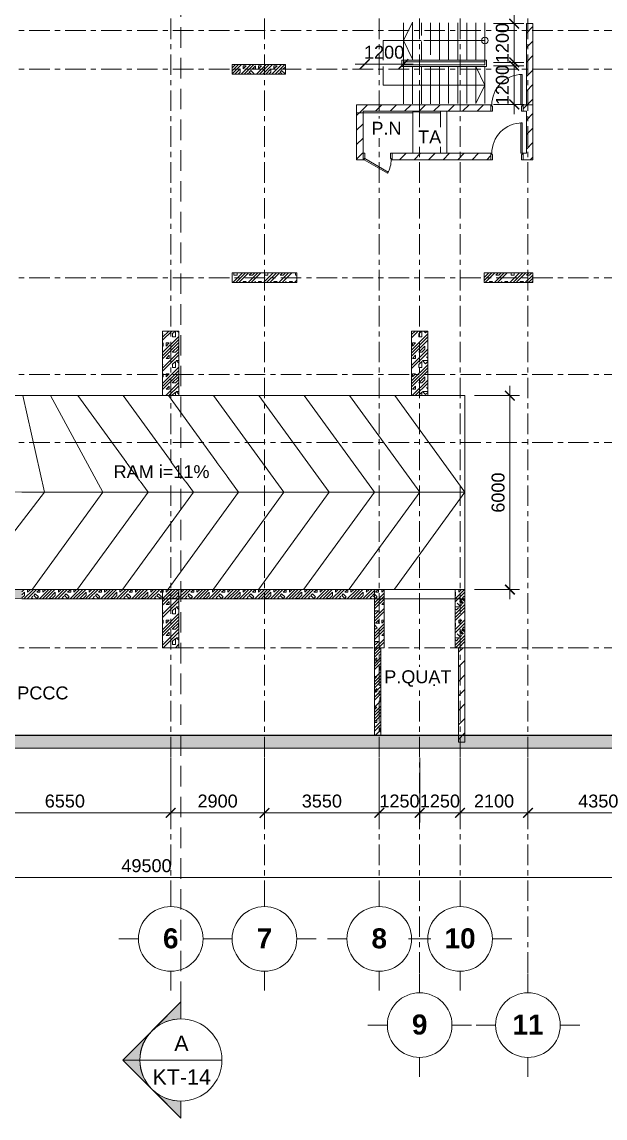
# Model space of a CAD drawing. Header units: millimetres. Extents: x -23040 to 110735, y -14554 to 50786.
# Drawn here: x 12398 to 30435, y -14554 to 19364 of the extents above; entities that cross this region are included whole.
import ezdxf

# ---------------------------------------------------------------- set-up
doc = ezdxf.new("R2010")
doc.units = ezdxf.units.MM
doc.linetypes.add('Grid Line', pattern=[22.225, 12.7, -3.175, 3.175, -3.175])
doc.linetypes.add('HIDDEN2', pattern=[4.7625, 3.175, -1.5875])
for name, color, linetype, lineweight in [('A-DETL-GENF', 31, 'Continuous', 5), ('A-DETL-THIN', 151, 'Continuous', 5), ('CHU', 181, 'Continuous', 5), ('CUA', 31, 'Continuous', 9), ('DIM', 1, 'Continuous', 5), ('G-ANNO-SYMB', 111, 'Continuous', 5), ('HATCH-TUONG', 152, 'Continuous', 9), ('KH', 6, 'Continuous', 5), ('KI-HIEU-1', 151, 'Continuous', 9), ('NET CAT', 3, 'Continuous', 5), ('NET-CAT', 3, 'Continuous', 9), ('NET-THAY', 2, 'Continuous', 15), ('TRUC', 225, 'Continuous', 5)]:
    doc.layers.add(name, color=color, linetype=linetype, lineweight=lineweight)
doc.styles.add('Arial', font='arial_1.ttf', dxfattribs={"height": 476.25})
doc.styles.add('Arial_14', font='arial_1.ttf', dxfattribs={"height": 400})
doc.styles.add('Arial_2', font='arial_1.ttf', dxfattribs={"height": 400})
doc.styles.add('Arial_B', font='arialbd_1.ttf', dxfattribs={"height": 619.047619})
doc.styles.add('TA1', font='arial_1.ttf')
doc.dimstyles.new('D_200_KTx2', dxfattribs={"dimtxt": 400, "dimasz": 300, "dimexe": 300, "dimexo": 300, "dimgap": 160, "dimtad": 1, "dimdec": 0, "dimzin": 9, "dimtxsty": 'TA1', "dimblk": 'ARCHTICK', "dimcen": 1, "dimdle": 300, "dimclrd": 256, "dimclre": 256, "dimclrt": 7, "dimadec": 0, "dimazin": 0, "dimtfac": 1, "dimtdec": 0, "dimtix": 1, "dimtmove": 1, "dimatfit": 3, "dimldrblk": 'ARCHTICK', "dimfxl": 0, "dimtolj": 1, "dimtzin": 0, "dimlwd": -1, "dimlwe": -1, "dimarcsym": 0})
pattern_1 = [(45, (95.25, 0), (-476.246, 476.246), []), (45, (190.5, 0), (-476.246, 476.246), []), (45, (0, 0), (-476.246, 476.246), []), (45, (476.25, 0), (-476.246, 476.246), []), (45, (571.5, 0), (-476.246, 476.246), []), (0, (381, 95.25), (0, 952.5), [95.25, -857.25]), (0, (476.25, 190.5), (0, 952.5), [95.25, -857.25]), (45, (381, 95.25), (0, 952.491), [134.683, -1212.342]), (45, (476.25, 95.25), (0, 952.491), [134.683, -1212.342]), (0, (381, 95.25), (0, 952.5), [95.25, -857.25]), (90, (-95.25, 95.25), (-952.5, 6e-14), [95.25, -857.25]), (90, (0, 95.25), (-952.5, 6e-14), [190.5, -762]), (45, (-95.25, 190.5), (0, 952.491), [134.683, -1212.342]), (90, (762, 381), (-952.5, 6e-14), [95.25, -857.25]), (0, (666.75, 381), (0, 952.5), [95.25, -857.25]), (45, (666.75, 381), (0, 952.491), [134.683, -1212.342]), (0, (857.25, 95.25), (0, 952.5), [95.25, -857.25]), (0, (857.25, 571.5), (0, 952.5), [95.25, -857.25]), (90, (1047.75, 666.75), (-952.5, 6e-14), [95.25, -857.25]), (45, (857.25, 571.5), (0, 952.491), [269.367, -1077.658]), (45, (952.5, 571.5), (0, 952.491), [134.683, -1212.342]), (45, (1143, 762), (0, 952.491), [134.683, -1212.342]), (0, (1143, 857.25), (0, 952.5), [95.25, -857.25]), (90, (1143, 762), (-952.5, 6e-14), [95.25, -857.25]), (0, (476.25, 762), (0, 952.5), [95.25, -857.25]), (0, (666.75, 857.25), (0, 952.5), [95.25, -857.25]), (90, (571.5, 762), (-952.5, 6e-14), [95.25, -857.25]), (90, (666.75, 762), (-952.5, 6e-14), [95.25, -857.25]), (45, (476.25, 762), (0, 952.491), [134.683, -1212.342]), (45, (666.75, 762), (0, 952.491), [134.683, -1212.342]), (135, (119, 214.8), (-952.491, 6e-14), [134.683, -1212.342]), (135, (238.1, 333.4), (-952.491, 6e-14), [134.683, -1212.342]), (135, (309.56, 404.8), (-952.491, 6e-14), [134.683, -1212.342]), (135, (333.4, 428.6), (-952.491, 6e-14), [134.683, -1212.342]), (135, (381, 476.25), (-952.491, 6e-14), [134.683, -1212.342]), (135, (404.8, 500.06), (-952.491, 6e-14), [134.683, -1212.342]), (135, (476.25, 571.5), (-952.491, 6e-14), [134.683, -1212.342]), (135, (523.9, 619.1), (-952.491, 6e-14), [134.683, -1212.342]), (45, (119, 214.8), (0, 952.491), [95.25, -1251.775]), (45, (238.1, 333.4), (0, 952.491), [67.361, -1279.665]), (45, (404.8, 500.06), (0, 952.491), [67.361, -1279.665]), (45, (309.56, 595.3), (0, 952.491), [67.361, -1279.665]), (45, (476.25, 571.5), (0, 952.491), [67.361, -1279.665]), (45, (381, 666.75), (0, 952.491), [67.361, -1279.665]), (0, (24.2, 309.5), (0, 952.5), [190.043, -762.457]), (0, (238.1, 523.9), (0, 952.5), [95.25, -857.25])]
pattern_2 = [(45, (0, 0), (-224.5064, 224.5064), [])]
pattern_3 = [(45, (95.25, 6e-13), (-476.246, 476.246), []), (45, (190.5, 6e-13), (-476.246, 476.246), []), (45, (1e-11, 6e-13), (-476.246, 476.246), []), (45, (476.25, 6e-13), (-476.246, 476.246), []), (45, (571.5, 6e-13), (-476.246, 476.246), []), (0, (381, 95.25), (0, 952.5), [95.25, -857.25]), (0, (476.25, 190.5), (0, 952.5), [95.25, -857.25]), (45, (381, 95.25), (0, 952.491), [134.684, -1212.342]), (45, (476.25, 95.25), (0, 952.491), [134.684, -1212.342]), (0, (381, 95.25), (0, 952.5), [95.25, -857.25]), (90, (-95.25, 95.25), (-952.5, 6e-14), [95.25, -857.25]), (90, (1e-11, 95.25), (-952.5, 6e-14), [190.5, -762]), (45, (-95.25, 190.5), (0, 952.491), [134.684, -1212.342]), (90, (762, 381), (-952.5, 6e-14), [95.25, -857.25]), (0, (666.75, 381), (0, 952.5), [95.25, -857.25]), (45, (666.75, 381), (0, 952.491), [134.683, -1212.342]), (0, (857.25, 95.25), (0, 952.5), [95.25, -857.25]), (0, (857.25, 571.5), (0, 952.5), [95.25, -857.25]), (90, (1047.75, 666.75), (-952.5, 6e-14), [95.25, -857.25]), (45, (857.25, 571.5), (0, 952.491), [269.367, -1077.66]), (45, (952.5, 571.5), (0, 952.491), [134.683, -1212.342]), (45, (1143, 762), (0, 952.491), [134.684, -1212.342]), (0, (1143, 857.25), (0, 952.5), [95.25, -857.25]), (90, (1143, 762), (-952.5, 6e-14), [95.25, -857.25]), (0, (476.25, 762), (0, 952.5), [95.25, -857.25]), (0, (666.75, 857.25), (0, 952.5), [95.25, -857.25]), (90, (571.5, 762), (-952.5, 6e-14), [95.25, -857.25]), (90, (666.75, 762), (-952.5, 6e-14), [95.25, -857.25]), (45, (476.25, 762), (0, 952.491), [134.684, -1212.342]), (45, (666.75, 762), (0, 952.491), [134.683, -1212.342]), (135, (119, 214.8), (-952.491, 6e-14), [134.684, -1212.342]), (135, (238.1, 333.4), (-952.491, 6e-14), [134.684, -1212.342]), (135, (309.56, 404.8), (-952.491, 6e-14), [134.684, -1212.342]), (135, (333.4, 428.6), (-952.491, 6e-14), [134.683, -1212.342]), (135, (381, 476.25), (-952.491, 6e-14), [134.683, -1212.342]), (135, (404.8, 500.06), (-952.491, 6e-14), [134.684, -1212.342]), (135, (476.25, 571.5), (-952.491, 6e-14), [134.683, -1212.342]), (135, (523.9, 619.1), (-952.491, 6e-14), [134.684, -1212.342]), (45, (119, 214.8), (0, 952.491), [95.25, -1251.776]), (45, (238.1, 333.4), (0, 952.491), [67.36, -1279.665]), (45, (404.8, 500.06), (0, 952.491), [67.36, -1279.665]), (45, (309.56, 595.3), (0, 952.491), [67.36, -1279.665]), (45, (476.25, 571.5), (0, 952.491), [67.36, -1279.665]), (45, (381, 666.75), (0, 952.491), [67.36, -1279.665]), (0, (24.2, 309.5), (0, 952.5), [190.043, -762.457]), (0, (238.1, 523.9), (0, 952.5), [95.25, -857.25])]

# ---------------------------------------------------------------- blocks, each defined once
blk = doc.blocks.new('THANG  BO 3 - THANG  BO 3-371141-MẶT BẰNG HẦM 2')
at = {"layer": 'A-DETL-GENF'}
for p, q in [((1511, 2526), (1231, 1956)), ((1231, 2502), (1231, 2)), ((1511, 2502), (1511, 1352)), ((1791, 2502), (1791, 2113)), ((1792, 2113), (1792, 2502)), ((1792, 2502), (1792, 2113)), ((2071, 2502), (2071, 1511)), ((2351, 2502), (2351, 1352)), ((2631, 2502), (2631, 1352)), ((2911, 2502), (2911, 1352)), ((3191, 2502), (3191, 1352)), ((3471, 2502), (3471, 1348)), ((3751, 2502), (3751, 1298)), ((1781, 1956), (607, 1956)), ((607, 1956), (607, 1352)), ((1231, 1956), (1511, 1380)), ((1791, 1928), (1791, 1352)), ((3751, 1956), (1867, 1956)), ((1867, 1956), (3751, 1956)), ((3751, 1956), (1867, 1956)), ((607, 1152), (607, 577)), ((1181, 1152), (1181, 1352)), ((1181, 1352), (3801, 1352)), ((3801, 1152), (1181, 1152)), ((1231, 1202), (1231, 1302)), ((1231, 1302), (3751, 1302)), ((3751, 1202), (1231, 1202)), ((1511, 1152), (1511, 2)), ((1791, 1152), (1791, 2)), ((2071, 1152), (2071, 2)), ((2351, 1152), (2351, 2)), ((2631, 1156), (2631, 5)), ((2911, 1156), (2911, 5)), ((3191, 1156), (3191, 5)), ((3471, 1156), (3471, 6)), ((3751, 577), (3471, 1152)), ((3751, 1302), (3751, 1202)), ((3751, 1156), (3751, 5)), ((3801, 1352), (3801, 1152)), ((607, 577), (3751, 577)), ((3471, 6), (3751, 577))]:
    blk.add_line(p, q, dxfattribs=at)
for centre in [(3751, 1956), (3752, 1956), (3752, 1956)]:
    blk.add_circle(centre, 100, dxfattribs=at)
blk = doc.blocks.new('_ArchTick')
at = {"color": 0, "const_width": 0.15}
blk.add_lwpolyline([(-0.5, -0.5), (0.5, 0.5)], dxfattribs=at)
blk = doc.blocks.new('*D39')
at = {"layer": 'Defpoints', "color": 0, "transparency": 16777216}
for p in [(26101, 7800), (27492, 7800), (26101, 1800)]:
    blk.add_point(p, dxfattribs=at)
at = {"layer": 'DIM', "transparency": 16777216}
for p, q in [((27492, 1500), (27492, 8100)), ((26401, 7800), (27792, 7800)), ((26401, 1800), (27792, 1800))]:
    blk.add_line(p, q, dxfattribs=at)
at = {"layer": 'DIM', "transparency": 16777216, "xscale": 300, "yscale": 300, "zscale": 300}
for p, rotation in [((27492, 7800), 90), ((27492, 1800), 270)]:
    blk.add_blockref('_ArchTick', p, dxfattribs=dict(at, rotation=rotation))
at = {"layer": 'DIM', "color": 7, "transparency": 16777216, "insert": (27128, 4800), "char_height": 400, "attachment_point": 5, "rotation": 90, "style": 'TA1'}
blk.add_mtext('\\A1;6000', dxfattribs=at)
blk = doc.blocks.new('*D40')
at = {"layer": 'Defpoints', "color": 0, "transparency": 16777216}
for p in [(26689, 18010), (27624, 18010), (26689, 16810)]:
    blk.add_point(p, dxfattribs=at)
at = {"layer": 'DIM', "transparency": 16777216}
for p, q in [((26989, 18010), (27924, 18010)), ((27624, 18010), (27624, 18310)), ((27624, 16810), (27624, 18010)), ((26989, 16810), (27924, 16810)), ((27624, 16810), (27624, 16510))]:
    blk.add_line(p, q, dxfattribs=at)
at = {"layer": 'DIM', "transparency": 16777216, "xscale": 300, "yscale": 300, "zscale": 300}
for p, rotation in [((27624, 18010), 270), ((27624, 16810), 90)]:
    blk.add_blockref('_ArchTick', p, dxfattribs=dict(at, rotation=rotation))
at = {"layer": 'DIM', "color": 7, "transparency": 16777216, "insert": (27260, 17410), "char_height": 400, "attachment_point": 5, "rotation": 90, "style": 'TA1'}
blk.add_mtext('\\A1;1200', dxfattribs=at)
blk = doc.blocks.new('*D41')
at = {"layer": 'Defpoints', "color": 0, "transparency": 16777216}
for p in [(26689, 19310), (27624, 19310), (26689, 18110)]:
    blk.add_point(p, dxfattribs=at)
at = {"layer": 'DIM', "transparency": 16777216}
for p, q in [((27624, 19310), (27624, 19610)), ((26989, 19310), (27924, 19310)), ((27624, 18110), (27624, 19310)), ((26989, 18110), (27924, 18110)), ((27624, 18110), (27624, 17810))]:
    blk.add_line(p, q, dxfattribs=at)
at = {"layer": 'DIM', "transparency": 16777216, "xscale": 300, "yscale": 300, "zscale": 300}
for p, rotation in [((27624, 19310), 270), ((27624, 18110), 90)]:
    blk.add_blockref('_ArchTick', p, dxfattribs=dict(at, rotation=rotation))
at = {"layer": 'DIM', "color": 7, "transparency": 16777216, "insert": (27260, 18710), "char_height": 400, "attachment_point": 5, "rotation": 90, "style": 'TA1'}
blk.add_mtext('\\A1;1200', dxfattribs=at)
blk = doc.blocks.new('*D42')
at = {"layer": 'Defpoints', "color": 0, "transparency": 16777216}
for p in [(23001, 18060), (23001, 18060), (24201, 18060)]:
    blk.add_point(p, dxfattribs=at)
at = {"layer": 'DIM', "transparency": 16777216}
for p, q in [((23001, 18060), (22701, 18060)), ((24201, 18060), (23001, 18060)), ((24201, 18060), (24501, 18060))]:
    blk.add_line(p, q, dxfattribs=at)
at = {"layer": 'DIM', "transparency": 16777216, "xscale": 300, "yscale": 300, "zscale": 300}
blk.add_blockref('_ArchTick', (23001, 18060), dxfattribs=at)
at = {"layer": 'DIM', "transparency": 16777216, "xscale": 300, "yscale": 300, "zscale": 300, "rotation": 180}
blk.add_blockref('_ArchTick', (24201, 18060), dxfattribs=at)
at = {"layer": 'DIM', "color": 7, "transparency": 16777216, "insert": (23601, 18424), "char_height": 400, "attachment_point": 5, "style": 'TA1'}
blk.add_mtext('\\A1;1200', dxfattribs=at)
blk = doc.blocks.new('CUA 1 CANH MO - 2 - Type 1000-501896-MẶT BẰNG HẦM 2')
at = {"layer": 'CUA', "lineweight": 5}
for p, q in [((-399, -102), (-399, 98)), ((-399, 98), (-349, 98)), ((-349, 98), (-349, -61)), ((551, 98), (601, 98)), ((551, -61), (551, 98)), ((601, 98), (601, -102)), ((-369, -102), (-399, -102)), ((-369, -61), (-369, -102)), ((-349, -61), (-369, -61)), ((571, -61), (551, -61)), ((571, -102), (571, -61)), ((601, -102), (571, -102))]:
    blk.add_line(p, q, dxfattribs=at)
at = {"layer": 'CUA'}
for p, q in [((-328, -102), (-368, -102)), ((-368, -102), (-368, -1040)), ((-328, -1040), (-328, -102)), ((-368, -1040), (-328, -1040))]:
    blk.add_line(p, q, dxfattribs=at)
at = {"layer": 'CUA', "lineweight": 5}
blk.add_arc((-368, -102), 938, 270, 0.5, dxfattribs=at)
blk = doc.blocks.new('CUA 1 CANH MO - 2 - Type 1000-502030-MẶT BẰNG HẦM 2')
at = {"layer": 'CUA', "lineweight": 5}
for p, q in [((-399, -102), (-399, 98)), ((-399, 98), (-349, 98)), ((-349, 98), (-349, -61)), ((551, 98), (601, 98)), ((551, -61), (551, 98)), ((601, 98), (601, -102)), ((-369, -102), (-399, -102)), ((-369, -61), (-369, -102)), ((-349, -61), (-369, -61)), ((571, -61), (551, -61)), ((571, -102), (571, -61)), ((601, -102), (571, -102))]:
    blk.add_line(p, q, dxfattribs=at)
at = {"layer": 'CUA'}
for p, q in [((-328, -102), (-368, -102)), ((-368, -102), (-368, -1040)), ((-328, -1040), (-328, -102)), ((-368, -1040), (-328, -1040))]:
    blk.add_line(p, q, dxfattribs=at)
at = {"layer": 'CUA', "lineweight": 5}
blk.add_arc((-368, -102), 938, 270, 0.5, dxfattribs=at)
blk = doc.blocks.new('CUA 1 CANH MO - 2 - Type 1-502491-MẶT BẰNG HẦM 2')
at = {"layer": 'CUA', "lineweight": 5}
for p, q in [((-349, -102), (-349, 98)), ((-349, 98), (-299, 98)), ((-299, 98), (-299, -61)), ((501, 98), (551, 98)), ((501, -61), (501, 98)), ((551, 98), (551, -102)), ((-319, -102), (-349, -102)), ((-319, -61), (-319, -102)), ((-299, -61), (-319, -61)), ((521, -61), (501, -61)), ((521, -102), (521, -61)), ((551, -102), (521, -102))]:
    blk.add_line(p, q, dxfattribs=at)
at = {"layer": 'CUA'}
for p, q in [((-298, -68), (-318, -102)), ((-318, -102), (408, -521)), ((428, -487), (-298, -68)), ((408, -521), (428, -487))]:
    blk.add_line(p, q, dxfattribs=at)
at = {"layer": 'CUA', "lineweight": 5}
blk.add_arc((-318, -102), 838, 330, 0.5, dxfattribs=at)
blk = doc.blocks.new('*D67')
at = {"layer": 'Defpoints', "color": 0, "transparency": 16777216}
for p in [(10451, -3110), (17001, -3110), (17001, -5110)]:
    blk.add_point(p, dxfattribs=at)
at = {"layer": 'DIM', "transparency": 16777216}
for p, q in [((10451, -3410), (10451, -5410)), ((17001, -3410), (17001, -5410)), ((10151, -5110), (17301, -5110))]:
    blk.add_line(p, q, dxfattribs=at)
at = {"layer": 'DIM', "transparency": 16777216, "xscale": 300, "yscale": 300, "zscale": 300, "rotation": 180}
blk.add_blockref('_ArchTick', (10451, -5110), dxfattribs=at)
at = {"layer": 'DIM', "transparency": 16777216, "xscale": 300, "yscale": 300, "zscale": 300}
blk.add_blockref('_ArchTick', (17001, -5110), dxfattribs=at)
at = {"layer": 'DIM', "color": 7, "transparency": 16777216, "insert": (13726, -4746), "char_height": 400, "attachment_point": 5, "style": 'TA1'}
blk.add_mtext('\\A1;6550', dxfattribs=at)
blk = doc.blocks.new('*D68')
at = {"layer": 'Defpoints', "color": 0, "transparency": 16777216}
for p in [(17001, -3110), (19901, -3110), (19901, -5110)]:
    blk.add_point(p, dxfattribs=at)
at = {"layer": 'DIM', "transparency": 16777216}
for p, q in [((17001, -3410), (17001, -5410)), ((19901, -3410), (19901, -5410)), ((16701, -5110), (20201, -5110))]:
    blk.add_line(p, q, dxfattribs=at)
at = {"layer": 'DIM', "transparency": 16777216, "xscale": 300, "yscale": 300, "zscale": 300, "rotation": 180}
blk.add_blockref('_ArchTick', (17001, -5110), dxfattribs=at)
at = {"layer": 'DIM', "transparency": 16777216, "xscale": 300, "yscale": 300, "zscale": 300}
blk.add_blockref('_ArchTick', (19901, -5110), dxfattribs=at)
at = {"layer": 'DIM', "color": 7, "transparency": 16777216, "insert": (18451, -4746), "char_height": 400, "attachment_point": 5, "style": 'TA1'}
blk.add_mtext('\\A1;2900', dxfattribs=at)
blk = doc.blocks.new('*D69')
at = {"layer": 'Defpoints', "color": 0, "transparency": 16777216}
for p in [(19901, -3110), (23451, -3110), (23451, -5110)]:
    blk.add_point(p, dxfattribs=at)
at = {"layer": 'DIM', "transparency": 16777216}
for p, q in [((19901, -3410), (19901, -5410)), ((23451, -3410), (23451, -5410)), ((19601, -5110), (23751, -5110))]:
    blk.add_line(p, q, dxfattribs=at)
at = {"layer": 'DIM', "transparency": 16777216, "xscale": 300, "yscale": 300, "zscale": 300, "rotation": 180}
blk.add_blockref('_ArchTick', (19901, -5110), dxfattribs=at)
at = {"layer": 'DIM', "transparency": 16777216, "xscale": 300, "yscale": 300, "zscale": 300}
blk.add_blockref('_ArchTick', (23451, -5110), dxfattribs=at)
at = {"layer": 'DIM', "color": 7, "transparency": 16777216, "insert": (21676, -4746), "char_height": 400, "attachment_point": 5, "style": 'TA1'}
blk.add_mtext('\\A1;3550', dxfattribs=at)
blk = doc.blocks.new('*D70')
at = {"layer": 'Defpoints', "color": 0, "transparency": 16777216}
for p in [(23451, -3110), (24701, -3110), (24701, -5110)]:
    blk.add_point(p, dxfattribs=at)
at = {"layer": 'DIM', "transparency": 16777216}
for p, q in [((23451, -3410), (23451, -5410)), ((24701, -3410), (24701, -5410)), ((23451, -5110), (23151, -5110)), ((23451, -5110), (24701, -5110)), ((24701, -5110), (25001, -5110))]:
    blk.add_line(p, q, dxfattribs=at)
at = {"layer": 'DIM', "transparency": 16777216, "xscale": 300, "yscale": 300, "zscale": 300}
blk.add_blockref('_ArchTick', (23451, -5110), dxfattribs=at)
at = {"layer": 'DIM', "transparency": 16777216, "xscale": 300, "yscale": 300, "zscale": 300, "rotation": 180}
blk.add_blockref('_ArchTick', (24701, -5110), dxfattribs=at)
at = {"layer": 'DIM', "color": 7, "transparency": 16777216, "insert": (24076, -4746), "char_height": 400, "attachment_point": 5, "style": 'TA1'}
blk.add_mtext('\\A1;1250', dxfattribs=at)
blk = doc.blocks.new('*D71')
at = {"layer": 'Defpoints', "color": 0, "transparency": 16777216}
for p in [(24701, -3110), (25951, -3110), (25951, -5110)]:
    blk.add_point(p, dxfattribs=at)
at = {"layer": 'DIM', "transparency": 16777216}
for p, q in [((24701, -3410), (24701, -5410)), ((25951, -3410), (25951, -5410)), ((24701, -5110), (24401, -5110)), ((24701, -5110), (25951, -5110)), ((25951, -5110), (26251, -5110))]:
    blk.add_line(p, q, dxfattribs=at)
at = {"layer": 'DIM', "transparency": 16777216, "xscale": 300, "yscale": 300, "zscale": 300}
blk.add_blockref('_ArchTick', (24701, -5110), dxfattribs=at)
at = {"layer": 'DIM', "transparency": 16777216, "xscale": 300, "yscale": 300, "zscale": 300, "rotation": 180}
blk.add_blockref('_ArchTick', (25951, -5110), dxfattribs=at)
at = {"layer": 'DIM', "color": 7, "transparency": 16777216, "insert": (25326, -4746), "char_height": 400, "attachment_point": 5, "style": 'TA1'}
blk.add_mtext('\\A1;1250', dxfattribs=at)
blk = doc.blocks.new('*D72')
at = {"layer": 'Defpoints', "color": 0, "transparency": 16777216}
for p in [(25951, -3110), (28051, -3110), (28051, -5110)]:
    blk.add_point(p, dxfattribs=at)
at = {"layer": 'DIM', "transparency": 16777216}
for p, q in [((25951, -3410), (25951, -5410)), ((28051, -3410), (28051, -5410)), ((25651, -5110), (28351, -5110))]:
    blk.add_line(p, q, dxfattribs=at)
at = {"layer": 'DIM', "transparency": 16777216, "xscale": 300, "yscale": 300, "zscale": 300, "rotation": 180}
blk.add_blockref('_ArchTick', (25951, -5110), dxfattribs=at)
at = {"layer": 'DIM', "transparency": 16777216, "xscale": 300, "yscale": 300, "zscale": 300}
blk.add_blockref('_ArchTick', (28051, -5110), dxfattribs=at)
at = {"layer": 'DIM', "color": 7, "transparency": 16777216, "insert": (27001, -4746), "char_height": 400, "attachment_point": 5, "style": 'TA1'}
blk.add_mtext('\\A1;2100', dxfattribs=at)
blk = doc.blocks.new('*D73')
at = {"layer": 'Defpoints', "color": 0, "transparency": 16777216}
for p in [(28051, -3110), (32401, -3110), (32401, -5110)]:
    blk.add_point(p, dxfattribs=at)
at = {"layer": 'DIM', "transparency": 16777216}
for p, q in [((28051, -3410), (28051, -5410)), ((32401, -3410), (32401, -5410)), ((27751, -5110), (32701, -5110))]:
    blk.add_line(p, q, dxfattribs=at)
at = {"layer": 'DIM', "transparency": 16777216, "xscale": 300, "yscale": 300, "zscale": 300, "rotation": 180}
blk.add_blockref('_ArchTick', (28051, -5110), dxfattribs=at)
at = {"layer": 'DIM', "transparency": 16777216, "xscale": 300, "yscale": 300, "zscale": 300}
blk.add_blockref('_ArchTick', (32401, -5110), dxfattribs=at)
at = {"layer": 'DIM', "color": 7, "transparency": 16777216, "insert": (30226, -4746), "char_height": 400, "attachment_point": 5, "style": 'TA1'}
blk.add_mtext('\\A1;4350', dxfattribs=at)
blk = doc.blocks.new('*D76')
at = {"layer": 'Defpoints', "color": 0, "transparency": 16777216}
for p in [(-8499, -6686), (41001, -6686), (41001, -7110)]:
    blk.add_point(p, dxfattribs=at)
at = {"layer": 'DIM', "transparency": 16777216}
for p, q in [((-8799, -7110), (41301, -7110)), ((-8499, -6986), (-8499, -7410)), ((41001, -6986), (41001, -7410))]:
    blk.add_line(p, q, dxfattribs=at)
at = {"layer": 'DIM', "transparency": 16777216, "xscale": 300, "yscale": 300, "zscale": 300, "rotation": 180}
blk.add_blockref('_ArchTick', (-8499, -7110), dxfattribs=at)
at = {"layer": 'DIM', "transparency": 16777216, "xscale": 300, "yscale": 300, "zscale": 300}
blk.add_blockref('_ArchTick', (41001, -7110), dxfattribs=at)
at = {"layer": 'DIM', "color": 7, "transparency": 16777216, "insert": (16251, -6746), "char_height": 400, "attachment_point": 5, "style": 'TA1'}
blk.add_mtext('\\A1;49500', dxfattribs=at)
blk = doc.blocks.new('Grid - FamilyAL-KH TRUC-550400-MẶT BẰNG HẦM 2')
at = {"layer": 'KH'}
for p, q in [((0, 7), (0, 4)), ((-8, -1), (-5, -1)), ((8, -1), (5, -1)), ((0, -9), (0, -6))]:
    blk.add_line(p, q, dxfattribs=at)
blk.add_circle((0, -1), 5, dxfattribs=at)
blk = doc.blocks.new('Section - Section Head - Filled-317961-MẶT BẰNG TẦNG 1')
at = {"layer": 'G-ANNO-SYMB'}
h = blk.add_hatch(color=256, dxfattribs=at)
edge = h.paths.add_edge_path(flags=0)
edge.add_line((-10.84, 4.49), (-6.35, 8.98))
edge.add_line((-6.35, 8.98), (-6.35, 6.35))
edge.add_arc((-6.35, 0), 6.35, 90, 135)
h = blk.add_hatch(color=256, dxfattribs=at)
edge = h.paths.add_edge_path(flags=0)
edge.add_arc((-6.35, 0), 6.35, 45, 90)
edge.add_line((-6.35, 6.35), (-6.35, 8.98))
edge.add_line((-6.35, 8.98), (-1.86, 4.49))
h = blk.add_hatch(color=256, dxfattribs=at)
edge = h.paths.add_edge_path(flags=0)
edge.add_arc((-6.35, 0), 6.36, 137.9216, 180)
edge.add_line((-12.71, 0), (-15.33, 0))
edge.add_line((-15.33, 0), (-11.07, 4.26))
h = blk.add_hatch(color=256, dxfattribs=at)
edge = h.paths.add_edge_path(flags=0)
edge.add_line((-1.63, 4.26), (2.63, 0))
edge.add_line((2.63, 0), (0.01, 0))
edge.add_arc((-6.35, 0), 6.36, 0, 42.0784)
for p, q in [((-6.35, 8.98), (-15.33, 0)), ((-6.35, 8.98), (-10.84, 4.49)), ((-6.35, 8.98), (2.63, 0)), ((-6.35, 6.35), (-6.35, 8.98)), ((-1.86, 4.49), (-6.35, 8.98)), ((-6.35, 8.98), (-6.35, 6.35)), ((-11.07, 4.26), (-15.33, 0)), ((2.63, 0), (-1.63, 4.26)), ((-15.33, 0), (-12.71, 0)), ((0.01, 0), (2.63, 0)), ((-12.7, 0), (-15.33, 0)), ((0, 0), (2.63, 0))]:
    blk.add_line(p, q, dxfattribs=at)
for radius, start, end in [(6.35, 360, 180), (6.35, 90, 135), (6.35, 45, 90), (6.36, 137.9216, 180), (6.36, 0, 42.0784), (6.35, 180, 360)]:
    blk.add_arc((-6.35, 0), radius, start, end, dxfattribs=at)

msp = doc.modelspace()

# ---------------------------------------------------------------- hatches: boundary and pattern name
at = {"layer": 'HATCH-TUONG', "lineweight": 5}
h = msp.add_hatch(dxfattribs=at)
h.set_pattern_fill('FP_2', color=256, style=0, pattern_type=2)
h.set_pattern_definition(pattern_2)
h.paths.add_polyline_path([(28200.5, 15299.9), (28200.5, 19309.9), (28000.5, 19309.9), (28000.5, 15299.9)], flags=0)
h = msp.add_hatch(dxfattribs=at)
h.set_pattern_fill('FP_2', color=256, style=0, pattern_type=2)
h.set_pattern_definition(pattern_2)
h.paths.add_polyline_path([(28000.5, 16599.9), (28000.5, 16799.9), (27900.5, 16799.9), (27900.5, 16599.9)], flags=0)
h.paths.add_polyline_path([(25340.5, 16599.9), (26900.5, 16599.9), (26900.5, 16799.9), (22750.5, 16799.9), (22750.5, 16599.9), (22950.5, 16599.9)], flags=0)
h = msp.add_hatch(dxfattribs=at)
h.set_pattern_fill('FP_2', color=256, style=0, pattern_type=2)
h.set_pattern_definition(pattern_2)
h.paths.add_polyline_path([(22950.5, 15299.9), (22950.5, 16599.9), (22750.5, 16599.9), (22750.5, 15299.9)], flags=0)
h = msp.add_hatch(dxfattribs=at)
h.set_pattern_fill('FP_2', color=256, style=0, pattern_type=2)
h.set_pattern_definition(pattern_2)
h.paths.add_polyline_path([(28200.5, 15099.9), (28200.5, 15299.9), (27900.5, 15299.9), (27900.5, 15099.9)], flags=0)
h.paths.add_polyline_path([(26900.5, 15099.9), (26900.5, 15299.9), (23850.5, 15299.9), (23850.5, 15099.9), (25540.5, 15099.9)], flags=0)
h.paths.add_polyline_path([(22950.5, 15099.9), (22950.5, 15299.9), (22750.5, 15299.9), (22750.5, 15099.9)], flags=0)
h = msp.add_hatch(dxfattribs=at)
h.set_pattern_fill('FP_4', color=256, style=0, pattern_type=2)
h.set_pattern_definition(pattern_3)
h.paths.add_polyline_path([(12400.2, 1518.3), (12398.2, 1790), (12031.3, 1796.5), (11669.5, 1815.5), (11305.6, 1847.2), (10878.8, 1901.6), (10529, 1958.7), (10177.7, 2028.3), (9827, 2110.4), (9477.9, 2204.8), (9131.4, 2311.5), (8788.1, 2430.3), (8448.7, 2561), (8113.6, 2703.6), (7783.4, 2857.8), (7458.6, 3023.4), (7139.5, 3200.3), (6826.6, 3388.3), (6520.3, 3587.1), (6221, 3796.4), (5929, 4016), (5644.8, 4245.7), (5368.7, 4485.2), (5101.1, 4734.2), (4852.2, 4982.5), (4611.8, 5239), (4380.1, 5503.4), (4157.3, 5775.5), (3931.3, 6072.3), (3739.7, 6341.4), (3522.2, 6672), (3360.8, 6934), (3186.5, 7239.5), (3022.4, 7550.7), (2868.9, 7867.3), (2726.1, 8188.8), (2594.1, 8515), (2473.1, 8845.4), (2363.3, 9179.7), (2264.7, 9517.5), (2177.5, 9858.4), (2095.6, 10234.9), (2030.8, 10592.2), (1985, 10896.1), (1942, 11270.5), (1914.4, 11596.4), (1896.3, 11949.5), (1890.2, 12308.3), (1610.2, 12308.3), (1616.4, 11944.1), (1634.8, 11580.3), (1665.5, 11217.3), (1708.5, 10855.6), (1763.6, 10495.5), (1830.8, 10137.5), (1910.1, 9782), (2001.4, 9429.3), (2104.5, 9080), (2219.3, 8734.3), (2345.8, 8392.7), (2509.6, 7997.7), (2632.9, 7723.2), (2808.9, 7366.7), (2987.4, 7035), (3146.5, 6759.1), (3345.6, 6439.9), (3522.2, 6176.3), (3533.3, 6159.9), (3735.6, 5878.1), (3956.5, 5591), (4166.7, 5334.6), (4409.2, 5058.4), (4661.5, 4790.1), (4876.5, 4574.1), (5129, 4336.3), (5389, 4106.7), (5662, 3881.1), (5940.8, 3665.6), (6211.4, 3469.6), (6498.7, 3275.2), (6792.2, 3090.2), (7091.4, 2914.7), (7396.1, 2748.9), (7705.9, 2593), (8020.6, 2447.1), (8339.9, 2311.4), (8663.3, 2186.1), (8990.6, 2071.2), (9321.5, 1966.9), (9655.5, 1873.3), (9992.3, 1790.4), (10331.7, 1718.5), (10673.2, 1657.4), (11016.4, 1607.4), (11368.3, 1567.9), (11706.9, 1540.6), (12081.5, 1523.4)], flags=0)
h = msp.add_hatch(dxfattribs=at)
h.set_pattern_fill('FP_4', color=256, style=0, pattern_type=2)
h.set_pattern_definition(pattern_3)
h.paths.add_polyline_path([(23300.5, 1518.3), (23300.5, 1789.9), (12400.2, 1789.9), (12400.2, 1518.3), (22067.5, 1518.3)])
h = msp.add_hatch(dxfattribs=at)
h.set_pattern_fill('FP_2', color=256, style=0, pattern_type=2)
h.set_pattern_definition(pattern_2)
h.paths.add_polyline_path([(23500.5, -2715.5), (23500.5, -0.1), (23300.5, -0.1), (23300.5, -2715.5)], flags=0)
h = msp.add_hatch(dxfattribs=at)
h.set_pattern_fill('FP_2', color=256, style=0, pattern_type=2)
h.set_pattern_definition(pattern_2)
h.paths.add_polyline_path([(26100.5, -2918.5), (26100.5, -0.1), (25900.5, -0.1), (25900.5, -2918.5)], flags=0)
h = msp.add_hatch(dxfattribs=at)
h.set_pattern_fill('FP_1', color=256, style=0, pattern_type=2)
h.set_pattern_definition(pattern_1)
h.paths.add_polyline_path([(45002, -3110.1), (45012.1, -3110.1), (44964.7, -2720.1), (-3499.5, -2720.1), (-3499.5, -3110.1), (33435.9, -3110.1)], flags=0)
at = {"layer": 'NET CAT'}
h = msp.add_hatch(dxfattribs=at)
h.set_pattern_fill('FP_1', color=256, style=0, pattern_type=2)
h.set_pattern_definition(pattern_1)
h.paths.add_polyline_path([(20550.5, 17749.9), (20550.5, 18049.9), (18900.5, 18049.9), (18900.5, 17749.9)], flags=0)
h = msp.add_hatch(dxfattribs=at)
h.set_pattern_fill('FP_1', color=256, style=0, pattern_type=2)
h.set_pattern_definition(pattern_1)
h.paths.add_polyline_path([(20900.5, 11299.9), (20900.5, 11599.9), (18900.5, 11599.9), (18900.5, 11299.9)], flags=0)
h = msp.add_hatch(dxfattribs=at)
h.set_pattern_fill('FP_1', color=256, style=0, pattern_type=2)
h.set_pattern_definition(pattern_1)
h.paths.add_polyline_path([(28197.1, 11299.9), (28197.1, 11599.9), (26697.1, 11599.9), (26697.1, 11299.9)], flags=0)
h = msp.add_hatch(dxfattribs=at)
h.set_pattern_fill('FP_1', color=256, style=0, pattern_type=2)
h.set_pattern_definition(pattern_1)
h.paths.add_polyline_path([(17250.5, 7799.9), (17250.5, 9799.9), (16750.5, 9799.9), (16750.5, 7799.9)], flags=0)
h = msp.add_hatch(dxfattribs=at)
h.set_pattern_fill('FP_1', color=256, style=0, pattern_type=2)
h.set_pattern_definition(pattern_1)
h.paths.add_polyline_path([(24950.5, 7799.9), (24950.5, 9799.9), (24450.5, 9799.9), (24450.5, 7799.9)], flags=0)
h = msp.add_hatch(dxfattribs=at)
h.set_pattern_fill('FP_1', color=256, style=0, pattern_type=2)
h.set_pattern_definition(pattern_1)
h.paths.add_polyline_path([(17250.5, -0.1), (17250.5, 1799.9), (16750.5, 1799.9), (16750.5, -0.1)], flags=0)
h = msp.add_hatch(dxfattribs=at)
h.set_pattern_fill('FP_1', color=256, style=0, pattern_type=2)
h.set_pattern_definition(pattern_1)
h.paths.add_polyline_path([(23600.5, -0.1), (23600.5, 1799.9), (23300.5, 1799.9), (23300.5, -0.1)], flags=0)
h = msp.add_hatch(dxfattribs=at)
h.set_pattern_fill('FP_1', color=256, style=0, pattern_type=2)
h.set_pattern_definition(pattern_1)
h.paths.add_polyline_path([(26100.5, -0.1), (26100.5, 1799.9), (25800.5, 1799.9), (25800.5, -0.1)], flags=0)

# ---------------------------------------------------------------- linework, layer by layer
at = {"layer": 'A-DETL-THIN'}
for p, q in [((12430.7, 7801.5), (13099.1, 4809.9)), ((26100.8, 7799.9), (12398.2, 7799.9)), ((14900.8, 4809.9), (13277, 7799.9)), ((21900.8, 4809.9), (19728.4, 7799.9)), ((23300.8, 4809.9), (21128.4, 7799.9)), ((24700.8, 4809.9), (22528.4, 7799.9)), ((26100.8, 4809.9), (23928.4, 7799.9)), ((26100.8, 1799.9), (26100.8, 7799.9)), ((26100.8, 1799.9), (26100.8, 7799.9)), ((10862.6, 1913.1), (13099.1, 4809.9)), ((26100.8, 4809.9), (12398.2, 4809.9)), ((14900.8, 4809.9), (12721.2, 1809.9)), ((16300.8, 4809.9), (14121.2, 1809.9)), ((17700.8, 4809.9), (15521.2, 1809.9)), ((19100.8, 4809.9), (16921.2, 1809.9)), ((20500.8, 4809.9), (18321.2, 1809.9)), ((21900.8, 4809.9), (19721.2, 1809.9)), ((23300.8, 4809.9), (21121.2, 1809.9)), ((24700.8, 4809.9), (22521.2, 1809.9)), ((26100.8, 4809.9), (23921.2, 1809.9)), ((12401.9, 1799.9), (26100.8, 1799.9))]:
    msp.add_line(p, q, dxfattribs=at)
for centre, radius, start in [((12398.2, 12309.9), 7500, 181.78549), ((12401.9, 12324.8), 4524.8, 226.15425)]:
    msp.add_arc(centre, radius, start, 270, dxfattribs=at)
at = {"layer": 'G-ANNO-SYMB'}
msp.add_line((16045.5, -12757.5), (18585.5, -12757.5), dxfattribs=at)
at = {"layer": 'NET CAT', "lineweight": 13}
for p, q in [((20550.5, 18049.9), (18900.5, 18049.9)), ((18900.5, 18049.9), (18900.5, 17749.9)), ((20550.5, 17749.9), (20550.5, 18049.9)), ((18900.5, 17749.9), (20550.5, 17749.9)), ((20900.5, 11599.9), (18900.5, 11599.9)), ((18900.5, 11599.9), (18900.5, 11299.9)), ((20900.5, 11299.9), (20900.5, 11599.9)), ((28197.1, 11599.9), (26697.1, 11599.9)), ((26697.1, 11599.9), (26697.1, 11299.9)), ((28197.1, 11299.9), (28197.1, 11599.9)), ((18900.5, 11299.9), (20900.5, 11299.9)), ((26697.1, 11299.9), (28197.1, 11299.9)), ((17250.5, 9799.9), (16750.5, 9799.9)), ((16750.5, 9799.9), (16750.5, 7799.9)), ((17250.5, 7799.9), (17250.5, 9799.9)), ((24950.5, 9799.9), (24450.5, 9799.9)), ((24450.5, 9799.9), (24450.5, 7799.9)), ((24950.5, 7799.9), (24950.5, 9799.9)), ((16750.5, 7799.9), (17250.5, 7799.9)), ((24450.5, 7799.9), (24950.5, 7799.9)), ((17250.5, 1799.9), (16750.5, 1799.9)), ((16750.5, 1799.9), (16750.5, -0.1)), ((17250.5, -0.1), (17250.5, 1799.9)), ((23600.5, 1799.9), (23300.5, 1799.9)), ((23300.5, 1799.9), (23300.5, -0.1)), ((23600.5, -0.1), (23600.5, 1799.9)), ((25800.5, 1799.9), (25800.5, -0.1)), ((26100.5, 1799.9), (25800.5, 1799.9)), ((26100.5, -0.1), (26100.5, 1799.9)), ((16750.5, -0.1), (17250.5, -0.1)), ((23300.5, -0.1), (23600.5, -0.1)), ((23300.5, -0.1), (23598.7, -0.1)), ((23300.5, -0.1), (23600.5, -0.1)), ((25800.5, -0.1), (26100.5, -0.1))]:
    msp.add_line(p, q, dxfattribs=at)
at = {"layer": 'NET-CAT', "lineweight": 15}
for p, q in [((28000.5, 19309.9), (28000.5, 16799.9)), ((28200.5, 19309.9), (28000.5, 19309.9)), ((28200.5, 15299.9), (28200.5, 19309.9)), ((26900.5, 16799.9), (22750.5, 16799.9)), ((22750.5, 16799.9), (22750.5, 16599.9)), ((26900.5, 16599.9), (26900.5, 16799.9)), ((28000.5, 16799.9), (27900.5, 16799.9)), ((27900.5, 16799.9), (27900.5, 16599.9)), ((22750.5, 16599.9), (22750.5, 15299.9)), ((22950.5, 16599.9), (25340.5, 16599.9)), ((22950.5, 15299.9), (22950.5, 16599.9)), ((25540.5, 16599.9), (26900.5, 16599.9)), ((27900.5, 16599.9), (28000.5, 16599.9)), ((28000.5, 16599.9), (28000.5, 15299.9)), ((22750.5, 15299.9), (22750.5, 15099.9)), ((22950.5, 15099.9), (22950.5, 15299.9)), ((24490.5, 15299.9), (23850.5, 15299.9)), ((23850.5, 15299.9), (23850.5, 15099.9)), ((25340.5, 15299.9), (24690.5, 15299.9)), ((26900.5, 15299.9), (25540.5, 15299.9)), ((26900.5, 15099.9), (26900.5, 15299.9)), ((28000.5, 15299.9), (27900.5, 15299.9)), ((27900.5, 15299.9), (27900.5, 15099.9)), ((28200.5, 15099.9), (28200.5, 15299.9)), ((22750.5, 15099.9), (22950.5, 15099.9)), ((23850.5, 15099.9), (26900.5, 15099.9)), ((27900.5, 15099.9), (28200.5, 15099.9)), ((23300.5, -0.1), (23300.5, -2715.5)), ((23500.5, -0.1), (23300.5, -0.1)), ((23300.5, -0.1), (23300.5, -2720.1)), ((23500.5, -0.1), (23300.5, -0.1)), ((23500.5, -2715.5), (23500.5, -0.1)), ((26100.5, -0.1), (25900.5, -0.1)), ((25900.5, -0.1), (25900.5, -2918.5)), ((26100.5, -2918.5), (26100.5, -0.1)), ((-3109.5, -2720.1), (44964.7, -2720.1)), ((23300.5, -2715.5), (23500.5, -2715.5)), ((23300.5, -2720.1), (23500.5, -2720.1)), ((25900.5, -2918.5), (26100.5, -2918.5))]:
    msp.add_line(p, q, dxfattribs=at)
at = {"layer": 'NET-CAT'}
for p, q in [((28200.5, 16799.9), (27869.5, 16799.9)), ((28200.5, 16549.9), (28200.5, 16799.9)), ((22750.5, 16549.9), (24490.5, 16549.9)), ((24690.5, 16549.9), (25340.5, 16549.9)), ((12401.9, 1799.9), (26100.8, 1799.9)), ((12400.2, 1508.3), (26099.1, 1508.3)), ((44953.4, -2710.1), (-3099.5, -2710.1)), ((-3499.5, -3110.1), (45404.9, -3110.1))]:
    msp.add_line(p, q, dxfattribs=at)
for points in [[(12401.9, 1799.9), (12035, 1806.5)], [(12084.7, 1519.5), (12403.6, 1514.4)]]:
    msp.add_lwpolyline(points, dxfattribs=at)
at = {"layer": 'NET-THAY', "lineweight": 9}
for p, q in [((24490.5, 15299.9), (24490.5, 16578.7)), ((24490.5, 16578.7), (24690.5, 16578.7)), ((24690.5, 16578.7), (24690.5, 15299.9)), ((25340.5, 15299.9), (25340.5, 16599.9)), ((25540.5, 16599.9), (25340.5, 16599.9)), ((25540.5, 16599.9), (25540.5, 15299.9)), ((24490.5, 15299.9), (24690.5, 15299.9)), ((25340.5, 15299.9), (25540.5, 15299.9))]:
    msp.add_line(p, q, dxfattribs=at)
at = {"layer": 'TRUC', "linetype": 'Grid Line', "ltscale": 50}
for p, q in [((17000.5, 47249.9), (17000.5, -7610.1)), ((19900.5, 47249.9), (19900.5, -7610.1)), ((23450.5, 47249.9), (23450.5, -7610.1)), ((24700.5, 47249.9), (24700.5, -10277.6)), ((25950.5, 47249.9), (25950.5, -7610.1)), ((28050.5, 47249.9), (28050.5, -10277.6)), ((48819.1, 19099.9), (-15192.4, 19099.9)), ((48819.1, 17899.9), (-17507, 17899.9)), ((48819.1, 11449.9), (-15192.4, 11449.9)), ((48819.1, 8449.9), (-17507, 8449.9)), ((48819.1, 6349.9), (-15192.4, 6349.9)), ((48819.1, -0.1), (-15192.4, -0.1))]:
    msp.add_line(p, q, dxfattribs=at)

# ---------------------------------------------------------------- block references
at = {"lineweight": 5, "rotation": 180}
for name, p in [('CUA 1 CANH MO - 2 - Type 1000-502030-MẶT BẰNG HẦM 2', (27502, 16697.7)), ('CUA 1 CANH MO - 2 - Type 1000-501896-MẶT BẰNG HẦM 2', (27502, 15197.7))]:
    msp.add_blockref(name, p, dxfattribs=at)
at = {"lineweight": 5}
msp.add_blockref('CUA 1 CANH MO - 2 - Type 1-502491-MẶT BẰNG HẦM 2', (23299.1, 15202.2), dxfattribs=at)
at = {"lineweight": 5, "xscale": 199.9999999999999, "yscale": 199.9999999999999, "zscale": 199.9999999999999, "rotation": 180}
for p in [(17000.5, -9210.1), (19900.5, -9210.1), (23450.5, -9210.1), (25950.5, -9210.1), (24700.5, -11877.6), (28050.5, -11877.6)]:
    msp.add_blockref('Grid - FamilyAL-KH TRUC-550400-MẶT BẰNG HẦM 2', p, dxfattribs=at)
at = {"layer": 'A-DETL-GENF'}
msp.add_blockref('THANG  BO 3 - THANG  BO 3-371141-MẶT BẰNG HẦM 2', (22966.2, 16831.7), dxfattribs=at)
at = {"layer": 'G-ANNO-SYMB', "xscale": 199.9999999999999, "yscale": 199.9999999999999, "zscale": 199.9999999999999, "rotation": 90}
msp.add_blockref('Section - Section Head - Filled-317961-MẶT BẰNG TẦNG 1', (17315.5, -11487.5), dxfattribs=at)

# ---------------------------------------------------------------- texts
at = {"layer": 'CHU', "color": 7, "insert": (5337.8, -1198.9), "char_height": 400, "width": 9152.62, "attachment_point": 1, "line_spacing_factor": 0.936439, "style": 'Arial_14', "bg_fill": 3, "box_fill_scale": 1.25, "bg_fill_color": 256, "bg_fill_true_color": 13158600, "bg_fill_transparency": 0}
msp.add_mtext('\\pt2540,5080,7620,10160,12700,15240,17780,20320,22860,25400,27940,30480,33020,35560,38100,40640,43180,45720,48260,50800,53340,55880,58420,60960,63500,66040,68580,71120,73660,76200,78740,81280;BỂ NƯỚC SINH HOẠT VÀ PCCC              ', dxfattribs=at)
at = {"layer": 'G-ANNO-SYMB', "attachment_point": 2, "line_spacing_factor": 0.941778, "style": 'Arial'}
for s, insert, char_height, width in [('A', (17331.8, -12004.2), 476.2, 443.133), ('KT-14', (17339.8, -13043.3), 476.25, 2240.682)]:
    msp.add_mtext(s, dxfattribs=dict(at, insert=insert, char_height=char_height, width=width))
at = {"layer": 'KH', "attachment_point": 2, "line_spacing_factor": 0.941778, "style": 'Arial_B'}
for s, insert, char_height, width in [('\\fArial|b1|i0|c0|p34|;6', (17000.8, -8682.2), 619.048, 558.244), ('\\fArial|b1|i0|c0|p34|;7', (19900.8, -8682.2), 619.048, 558.244), ('\\fArial|b1|i0|c0|p34|;8', (23450.8, -8682.2), 619.048, 558.244), ('10', (25950.8, -8682.2), 619.05, 1116.488), ('\\fArial|b1|i0|c0|p34|;9', (24700.8, -11349.8), 619.048, 558.244), ('11', (28050.8, -11349.8), 619.05, 1116.488)]:
    msp.add_mtext(s, dxfattribs=dict(at, insert=insert, char_height=char_height, width=width))

# ---------------------------------------------------------------- dimensions: what is measured, and where the dimension line sits
at = {"layer": 'DIM'}
for base, p1, p2, picture, middle in [((27624.3, 19309.9), (26689, 18110.3), (26689, 19309.9), '*D41', (27260.1, 18710.1)), ((27624.3, 18010.1), (26689, 16809.9), (26689, 18010.1), '*D40', (27260.1, 17410)), ((27491.8, 7799.9), (26100.8, 1799.9), (26100.8, 7799.9), '*D39', (27127.6, 4799.9))]:
    dim = msp.add_linear_dim(base=base, p1=p1, p2=p2, angle=90, dimstyle='D_200_KTx2', dxfattribs=at)
    dim.commit()
    dim.dimension.update_dxf_attribs({"geometry": picture, "text_midpoint": middle})
for base, p1, p2, picture, middle in [((23000.5, 18059.9), (24200.5, 18059.9), (23000.5, 18059.9), '*D42', (23600.5, 18424.2)), ((17000.5, -5110.1), (10450.5, -3110.1), (17000.5, -3110.1), '*D67', (13725.5, -4745.8)), ((19900.5, -5110.1), (17000.5, -3110.1), (19900.5, -3110.1), '*D68', (18450.5, -4745.8)), ((23450.5, -5110.1), (19900.5, -3110.1), (23450.5, -3110.1), '*D69', (21675.5, -4745.7)), ((24700.5, -5110.1), (23450.5, -3110.1), (24700.5, -3110.1), '*D70', (24075.5, -4745.8)), ((25950.5, -5110.1), (24700.5, -3110.1), (25950.5, -3110.1), '*D71', (25325.5, -4745.8)), ((28050.5, -5110.1), (25950.5, -3110.1), (28050.5, -3110.1), '*D72', (27000.5, -4745.8)), ((32400.5, -5110.1), (28050.5, -3110.1), (32400.5, -3110.1), '*D73', (30225.5, -4745.7)), ((41000.5, -7110.1), (-8499.5, -6685.8), (41000.5, -6685.8), '*D76', (16250.5, -6745.8))]:
    dim = msp.add_linear_dim(base=base, p1=p1, p2=p2, dimstyle='D_200_KTx2', dxfattribs=at)
    dim.commit()
    dim.dimension.update_dxf_attribs({"geometry": picture, "text_midpoint": middle})

# ---------------------------------------------------------------- next in the draw order: texts
at = {"layer": 'CHU', "color": 7, "char_height": 400, "attachment_point": 1, "line_spacing_factor": 0.936439, "style": 'Arial_2', "bg_fill": 3, "box_fill_scale": 1.25, "bg_fill_color": 256, "bg_fill_true_color": 13158600, "bg_fill_transparency": 0}
for s, insert, width in [('\\pt2540,5080,7620,10160,12700,15240,17780,20320,22860,25400,27940,30480,33020,35560,38100,40640,43180,45720,48260,50800,53340,55880,58420,60960,63500,66040,68580,71120,73660,76200,78740,81280;P.N', (23208.9, 16272.5), 975.66), ('\\pt2540,5080,7620,10160,12700,15240,17780,20320,22860,25400,27940,30480,33020,35560,38100,40640,43180,45720,48260,50800,53340,55880,58420,60960,63500,66040,68580,71120,73660,76200,78740,81280;TA', (24652.8, 16005), 749.42), ('\\pt2540,5080,7620,10160,12700,15240,17780,20320,22860,25400,27940,30480,33020,35560,38100,40640,43180,45720,48260,50800,53340,55880,58420,60960,63500,66040,68580,71120,73660,76200,78740,81280;RAM i=11%', (15234.5, 5648.6), 3393.6), ('\\pt2540,5080,7620,10160,12700,15240,17780,20320,22860,25400,27940,30480,33020,35560,38100,40640,43180,45720,48260,50800,53340,55880,58420,60960,63500,66040,68580,71120,73660,76200,78740,81280;P.QUẠT', (23604.4, -697.9), 2151.3)]:
    msp.add_mtext(s, dxfattribs=dict(at, insert=insert, width=width))

# ---------------------------------------------------------------- next in the draw order: hatches: boundary and pattern name
at = {"layer": 'HATCH-TUONG', "lineweight": 5}
h = msp.add_hatch(dxfattribs=at)
h.set_pattern_fill('FP_4', color=256, style=0, pattern_type=2)
h.set_pattern_definition([(45, (32231.9, -18888), (-476.246, 476.246), []), (45, (32327.16, -18888), (-476.246, 476.246), []), (45, (32136.66, -18888), (-476.246, 476.246), []), (45, (32612.9, -18888), (-476.246, 476.246), []), (45, (32708.16, -18888), (-476.246, 476.246), []), (0, (32517.7, -18792.75), (0, 952.5), [95.25, -857.25]), (0, (32612.9, -18697.5), (0, 952.5), [95.25, -857.25]), (45, (32517.66, -18792.75), (0, 952.491), [134.684, -1212.34]), (45, (32612.9, -18792.75), (0, 952.491), [134.684, -1212.34]), (0, (32517.7, -18792.75), (0, 952.5), [95.25, -857.25]), (90, (32041.4, -18792.75), (-952.5, 6e-14), [95.25, -857.25]), (90, (32136.7, -18792.75), (-952.5, 6e-14), [190.5, -762]), (45, (32041.4, -18697.5), (0, 952.491), [134.684, -1212.34]), (90, (32898.7, -18507), (-952.5, 6e-14), [95.25, -857.25]), (0, (32803.4, -18507), (0, 952.5), [95.25, -857.25]), (45, (32803.4, -18507), (0, 952.491), [134.683, -1212.34]), (0, (32993.9, -18792.75), (0, 952.5), [95.25, -857.25]), (0, (32993.9, -18316.5), (0, 952.5), [95.25, -857.25]), (90, (33184.4, -18221.25), (-952.5, 6e-14), [95.25, -857.25]), (45, (32993.9, -18316.5), (0, 952.491), [269.367, -1077.66]), (45, (33089.16, -18316.5), (0, 952.491), [134.683, -1212.34]), (45, (33279.66, -18126), (0, 952.491), [134.684, -1212.34]), (0, (33279.7, -18030.75), (0, 952.5), [95.25, -857.25]), (90, (33279.7, -18126), (-952.5, 6e-14), [95.25, -857.25]), (0, (32612.9, -18126), (0, 952.5), [95.25, -857.25]), (0, (32803.4, -18030.75), (0, 952.5), [95.25, -857.25]), (90, (32708.2, -18126), (-952.5, 6e-14), [95.25, -857.25]), (90, (32803.4, -18126), (-952.5, 6e-14), [95.25, -857.25]), (45, (32612.9, -18126), (0, 952.491), [134.684, -1212.34]), (45, (32803.4, -18126), (0, 952.491), [134.683, -1212.34]), (135, (32255.64, -18673.2), (-952.491, 6e-14), [134.684, -1212.34]), (135, (32374.8, -18554.6), (-952.491, 6e-14), [134.684, -1212.34]), (135, (32446.2, -18483.2), (-952.491, 6e-14), [134.684, -1212.34]), (135, (32470, -18459.4), (-952.491, 6e-14), [134.683, -1212.34]), (135, (32517.66, -18411.75), (-952.491, 6e-14), [134.683, -1212.34]), (135, (32541.5, -18387.94), (-952.491, 6e-14), [134.684, -1212.34]), (135, (32612.9, -18316.5), (-952.491, 6e-14), [134.683, -1212.34]), (135, (32660.5, -18268.9), (-952.491, 6e-14), [134.684, -1212.34]), (45, (32255.64, -18673.2), (0, 952.491), [95.25, -1251.776]), (45, (32374.8, -18554.6), (0, 952.491), [67.36, -1279.665]), (45, (32541.5, -18387.94), (0, 952.491), [67.36, -1279.665]), (45, (32446.2, -18292.7), (0, 952.491), [67.36, -1279.665]), (45, (32612.9, -18316.5), (0, 952.491), [67.36, -1279.665]), (45, (32517.66, -18221.25), (0, 952.491), [67.36, -1279.665]), (0, (32160.9, -18578.5), (0, 952.5), [190.043, -762.457]), (0, (32374.8, -18364.1), (0, 952.5), [95.25, -857.25])])
h.paths.add_polyline_path([(23500.5, -2710.1), (23500.5, -0.1), (23300.5, -0.1), (23300.5, -2710.1)])

# ---------------------------------------------------------------- next in the draw order: linework, layer by layer
at = {"layer": 'A-DETL-THIN'}
for p, q in [((16300.8, 4809.9), (14128.4, 7799.9)), ((17700.8, 4809.9), (15528.4, 7799.9)), ((19100.8, 4809.9), (16928.4, 7799.9)), ((20500.8, 4809.9), (18328.4, 7799.9))]:
    msp.add_line(p, q, dxfattribs=at)
at = {"layer": 'KI-HIEU-1', "linetype": 'HIDDEN2', "ltscale": 200}
msp.add_line((17315.5, -10961.4), (17315.5, 47719.9), dxfattribs=at)
at = {"layer": 'NET-CAT', "lineweight": 15}
msp.add_line((23500.5, -2720.1), (23500.5, -0.1), dxfattribs=at)

doc.saveas('drawing.dxf')
